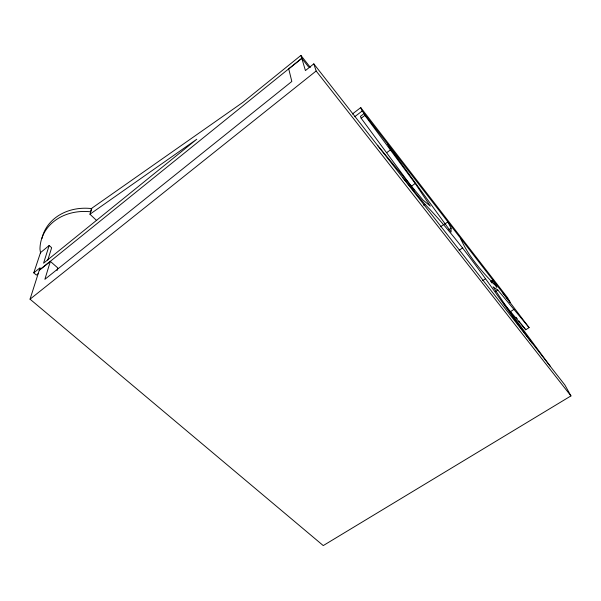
<?xml version="1.0" encoding="UTF-8"?>
<svg xmlns="http://www.w3.org/2000/svg" width="601" height="601" viewBox="0 0 601 601"><rect width="100%" height="100%" fill="white"/><g stroke="black" fill="none" stroke-linecap="round" stroke-linejoin="round"><path stroke-width="0.9" d="M96.716 220.605L89.947 214.219L91.953 208.126L242.984 102.275L300.913 55.42L310.341 67.41M40.567 253.329L39.967 249.152A48.861 41.003 14.4 0 1 90.616 211.807L91.427 208.57A48.531 40.823 14.6 0 0 41.927 238.544M57.05 270.518L57.794 267.933L50.349 261.375L39.268 270.232L301.77 58.297L300.913 55.42M50.349 261.375L44.872 279.33L291.823 81.466L288.735 68.92L301.815 58.357L305.428 70.565L313.805 63.856L564.895 385.016L570.95 395.916L323.255 545.58L30.05 299.178L40.057 267.768L33.784 272.839L36.383 275.078L38.472 273.395M47.787 260.128L51.648 247.71L49.169 245.501L40.47 252.675M49.169 245.501L43.565 263.193L196.782 139.237L89.947 214.219M33.784 272.839L40.507 252.645M30.05 299.178L316.149 70.993L313.805 63.856M352.351 114.032L360.728 107.594L507.792 298.013L510.196 302.468L362.155 111.012L360.728 107.594M354.725 116.707L362.155 111.012M361.171 118.254L364.897 115.4L364.116 113.536L360.405 116.376L361.171 118.254L414.097 190.059M386.691 152.684L390.402 149.927M411.497 186.152L415.193 183.478L364.897 115.4M423.675 205.211L424.967 204.287C465.85 246.402 496.794 296.533 532.125 343.096M440.48 226.772L443.485 224.676M444.372 224.353L447.888 221.889L451.066 228.237L451.103 232.084L388.757 146.238L387.87 144.263M448.924 229.732L451.066 228.237M459.081 250.347L462.747 247.837M482.641 280.659L485.563 278.714M490.852 281.463L492.903 280.104L496.914 287.255L495.502 285.595C481.679 271.382 468.374 256.409 460.381 238.041M490.994 281.734L493.045 280.374M491.197 282.124L493.248 280.757M491.618 282.913L493.669 281.546M493.053 283.83L494.42 282.921M495.772 291.462L497.876 290.08L529.098 327.628L525.762 329.769L503.938 303.775M510.519 311.611L513.93 309.395M497.876 290.08L493.068 286.827L507.77 308.771L550.456 366.55M377.458 145.269L422.939 199.968L430.316 206.128L415.193 183.478M402.865 177.768L424.967 204.287M301.77 58.297L308.546 66.914M316.149 70.993L570.95 395.916M516.086 317.328L517.221 318.793M518.926 320.987L520.068 322.452M521.21 323.916L525.762 329.769M529.098 327.628L502.902 293.033"/></g></svg>
